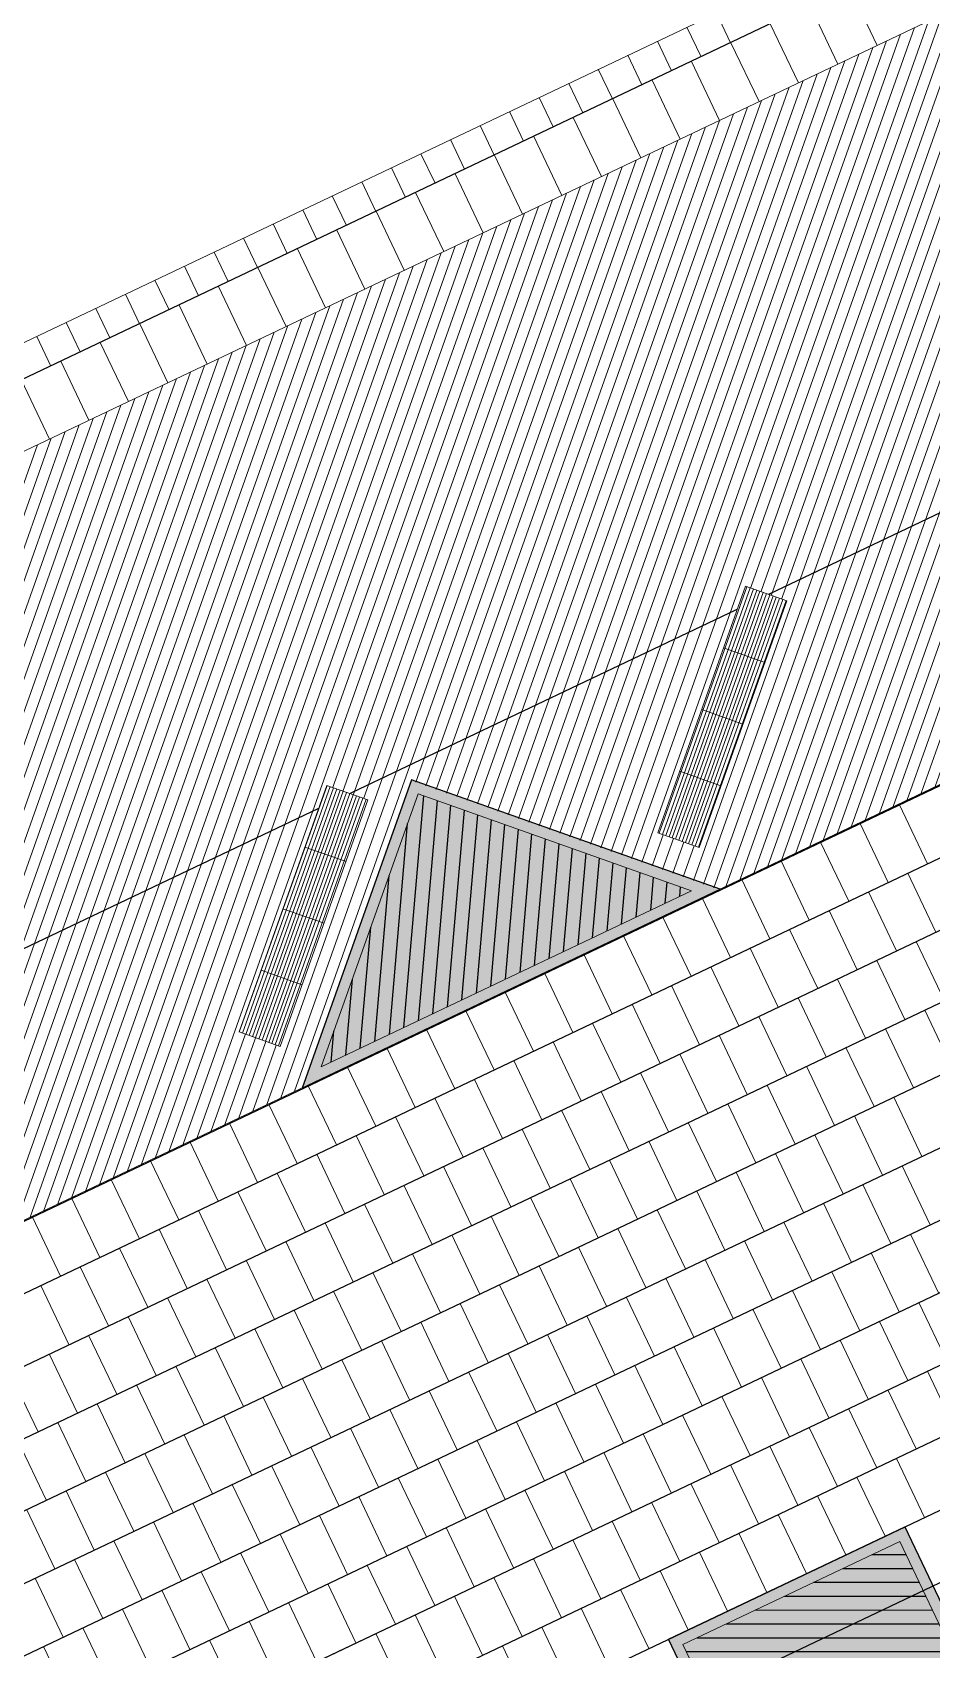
# Model space of a CAD drawing. Header units: metres. Extents: x 679599 to 680028, y 2748524 to 2748840.
# Drawn here: x 679875.84 to 679884.08, y 2748788.08 to 2748802.91 of the extents above; entities that cross this region are included whole.
import ezdxf

# ---------------------------------------------------------------- set-up
doc = ezdxf.new("R2010")
doc.units = ezdxf.units.M
doc.header["$LTSCALE"] = 5
doc.layers.add('00-AUX', color=2, linetype='Continuous', plot=False)
doc.layers.add('00-AUX Tree Pit', color=2, linetype='Continuous', plot=False)
for name, color, linetype, lineweight, plot in [('02-L-B-Barrier Curb', 210, 'Continuous', 5, False), ('02-L-B-Channel', 140, 'Continuous', 5, False), ('02-L-B-Curb', 11, 'Continuous', 5, False)]:
    doc.layers.add(name, color=color, linetype=linetype, lineweight=lineweight, plot=plot)
doc.layers.add('02-L-B-Flat Bar', color=181, linetype='Continuous', lineweight=5)
doc.layers.add('04-BK-Tree Pit', color=6, linetype='Continuous', lineweight=5)
for name, color, linetype, lineweight, true_color in [('02-L-Joints-Paviment_07_Precast Concrete Blocks 60X40', 7, 'Continuous', 5, 0x999999), ('03-TR-Pavement_07_Precast Concrete Blocks 20X10', 7, 'Continuous', 5, 0x999999), ('03-TR-Pavement_07_Precast Concrete Blocks 60X40', 7, 'Continuous', 5, 0x999999), ('03-TR-Pavement_07_Precast irregular Concrete Blocks', 7, 'Continuous', 5, 0xb3b3b3)]:
    doc.layers.add(name, color=color, linetype=linetype, lineweight=lineweight, true_color=true_color)
doc.layers.add('03-TR-Tree Pit_Green', color=46, linetype='Continuous')
doc.layers.add('03-TR-Tree Pit_White', color=7, linetype='Continuous', true_color=0xfcfcfc)

# ---------------------------------------------------------------- blocks, each defined once
blk = doc.blocks.new('*U5')
at = {"layer": '02-L-B-Channel'}
blk.add_lwpolyline([(0, 0), (0, -0.3)], dxfattribs=at)
blk = doc.blocks.new('*U6')
at = {"layer": '02-L-B-Channel', "color": 0, "linetype": 'ByBlock', "lineweight": -2, "transparency": 16777216, "rotation": 25.44812428929673}
for p in [(679882.113, 2748803.084), (679881.842, 2748802.955), (679881.571, 2748802.827), (679881.3, 2748802.698), (679881.029, 2748802.569), (679880.487, 2748802.311), (679880.758, 2748802.44), (679880.216, 2748802.182), (679879.946, 2748802.053), (679879.675, 2748801.924), (679879.404, 2748801.795), (679879.133, 2748801.666), (679878.862, 2748801.537), (679878.32, 2748801.28), (679878.591, 2748801.409), (679878.049, 2748801.151), (679877.778, 2748801.022), (679877.508, 2748800.893), (679877.237, 2748800.764), (679876.966, 2748800.635), (679876.695, 2748800.506), (679876.153, 2748800.248), (679876.424, 2748800.377), (679875.882, 2748800.119)]:
    blk.add_blockref('*U5', p, dxfattribs=at)
blk = doc.blocks.new('ALCORQUE RECTANGULAR')
at = {"layer": '03-TR-Tree Pit_Green', "ltscale": 0.3}
h = blk.add_hatch(dxfattribs=at)
h.set_pattern_fill('ANSI31', color=256, scale=0.04, angle=-45)
h.set_pattern_definition([(360, (-2068898.16958, 3428624.0145), (3e-17, 0.127), [])])
h.paths.add_polyline_path([(679903.391, 2748647.421), (679902.702, 2748648.869), (679904.689, 2748649.814), (679905.377, 2748648.367)])
at = {"layer": '03-TR-Tree Pit_White'}
h = blk.add_hatch(color=256, dxfattribs=at)
h.dxf.hatch_style = 1
h.paths.add_polyline_path([(679903.344, 2748647.288), (679902.569, 2748648.916), (679904.736, 2748649.947), (679905.511, 2748648.319)])
at = {"layer": '02-L-B-Curb'}
blk.add_lwpolyline([(679903.344, 2748647.288), (679902.569, 2748648.916), (679904.736, 2748649.947), (679905.511, 2748648.319)], close=True, dxfattribs=at)
at = {"layer": '02-L-B-Curb', "color": 6}
blk.add_lwpolyline([(679903.391, 2748647.421), (679902.702, 2748648.868), (679904.689, 2748649.814), (679905.378, 2748648.366)], close=True, dxfattribs=at)
blk = doc.blocks.new('Alcorque Parking 8m2')
at = {"layer": '03-TR-Tree Pit_Green', "ltscale": 0.3}
h = blk.add_hatch(dxfattribs=at)
h.set_pattern_fill('ANSI31', color=256, scale=0.04, angle=40)
h.set_pattern_definition([(85, (-679726.04474, -2748720.75428), (-0.1265167266577, 0.011068779329), [])])
h.paths.add_polyline_path([(-1.079, -0.384), (2.316, 1.231), (-0.189, 2.121)])
at = {"layer": '03-TR-Tree Pit_White'}
h = blk.add_hatch(color=256, dxfattribs=at)
h.dxf.hatch_style = 1
h.paths.add_polyline_path([(-1.254, -0.578), (2.577, 1.245), (-0.25, 2.249)])
at = {"layer": '02-L-B-Curb'}
blk.add_lwpolyline([(2.577, 1.245), (-0.25, 2.249), (-1.254, -0.578)], close=True, dxfattribs=at)
at = {"layer": '02-L-B-Curb', "color": 6}
blk.add_lwpolyline([(2.316, 1.231), (-0.189, 2.121), (-1.079, -0.384)], close=True, dxfattribs=at)
blk = doc.blocks.new('Piece Parking')
blk.add_wipeout([(-1.7, 0.2), (-1.7, -0.2), (0.7, -0.2), (0.7, 0.2)])
at = {"layer": '03-TR-Pavement_07_Precast irregular Concrete Blocks'}
h = blk.add_hatch(dxfattribs=at)
h.set_pattern_fill('ANSI31', color=256, scale=0.01, angle=135)
h.paths.add_polyline_path([(-1.7, 0.2), (0.7, 0.2), (0.7, -0.2), (-1.7, -0.2)])
blk.add_lwpolyline([(-1.7, 0.2), (0.7, 0.2), (0.7, -0.2), (-1.7, -0.2)], close=True)
at = {"layer": '02-L-Joints-Paviment_07_Precast Concrete Blocks 60X40'}
for points in [[(-1.1, 0.2), (-1.1, -0.2)], [(-0.5, 0.2), (-0.5, -0.2)], [(0.1, 0.2), (0.1, -0.2)]]:
    blk.add_lwpolyline(points, dxfattribs=at)
blk = doc.blocks.new('*U48')
at = {"rotation": 44.98941877856481}
blk.add_blockref('Piece Parking', (-0.199, -0.481), dxfattribs=at)
blk = doc.blocks.new('*U49')
at = {"layer": '02-L-B-Barrier Curb', "color": 0, "linetype": 'ByBlock', "lineweight": -2, "transparency": 16777216, "rotation": 25.44812303892089}
for p in [(679882.306, 2748797.623), (679878.468, 2748795.797)]:
    blk.add_blockref('*U48', p, dxfattribs=at)

msp = doc.modelspace()

# ---------------------------------------------------------------- hatches: boundary and pattern name
at = {"layer": '03-TR-Pavement_07_Precast Concrete Blocks 20X10'}
h = msp.add_hatch(dxfattribs=at)
h.set_pattern_fill('ANSI31', color=256, scale=0.0315, angle=25.5)
h.set_pattern_definition([(70.5, (0, 0), (-0.094275932128, 0.033384858509), [])])
edge = h.paths.add_edge_path()
edge.add_line((679846.747, 2748785.254), (679848.542, 2748781.477))
edge.add_line((679848.542, 2748781.477), (679851.428, 2748780.438))
edge.add_line((679851.428, 2748780.438), (679855.273, 2748782.267))
edge.add_line((679855.273, 2748782.267), (679856.277, 2748785.094))
edge.add_line((679856.277, 2748785.094), (679859.104, 2748784.09))
edge.add_line((679859.104, 2748784.09), (679862.949, 2748785.92))
edge.add_line((679862.949, 2748785.92), (679863.953, 2748788.747))
edge.add_line((679863.953, 2748788.747), (679866.78, 2748787.743))
edge.add_line((679866.78, 2748787.743), (679870.625, 2748789.573))
edge.add_line((679870.625, 2748789.573), (679871.629, 2748792.4))
edge.add_line((679871.629, 2748792.4), (679874.456, 2748791.396))
edge.add_line((679874.456, 2748791.396), (679878.294, 2748793.222))
edge.add_line((679878.294, 2748793.222), (679879.304, 2748796.052))
edge.add_line((679879.304, 2748796.052), (679882.132, 2748795.049))
edge.add_line((679882.132, 2748795.049), (679885.976, 2748796.878))
edge.add_line((679885.976, 2748796.878), (679886.946, 2748799.611))
edge.add_line((679886.946, 2748799.611), (679886.98, 2748799.704))
edge.add_line((679886.98, 2748799.704), (679889.807, 2748798.7))
edge.add_line((679889.807, 2748798.7), (679893.651, 2748800.53))
edge.add_line((679893.651, 2748800.53), (679894.655, 2748803.357))
edge.add_line((679894.655, 2748803.357), (679897.482, 2748802.353))
edge.add_line((679897.482, 2748802.353), (679901.327, 2748804.183))
edge.add_line((679901.327, 2748804.183), (679902.33, 2748807.009))
edge.add_line((679902.33, 2748807.009), (679905.158, 2748806.006))
edge.add_line((679905.158, 2748806.006), (679909.001, 2748807.835))
edge.add_line((679909.001, 2748807.835), (679909.972, 2748810.567))
edge.add_line((679909.972, 2748810.567), (679912.832, 2748809.658))
edge.add_line((679912.832, 2748809.658), (679916.677, 2748811.487))
edge.add_line((679916.677, 2748811.487), (679917.681, 2748814.314))
edge.add_line((679917.681, 2748814.314), (679920.508, 2748813.31))
edge.add_line((679920.508, 2748813.31), (679924.352, 2748815.139))
edge.add_line((679924.352, 2748815.139), (679925.356, 2748817.966))
edge.add_line((679925.356, 2748817.966), (679928.18, 2748816.961))
edge.add_line((679928.18, 2748816.961), (679932.025, 2748818.791))
edge.add_line((679932.025, 2748818.791), (679933.03, 2748821.618))
edge.add_line((679933.03, 2748821.618), (679935.857, 2748820.614))
edge.add_line((679935.857, 2748820.614), (679939.701, 2748822.444))
edge.add_line((679939.701, 2748822.444), (679940.705, 2748825.27))
edge.add_line((679940.705, 2748825.27), (679943.555, 2748824.267))
edge.add_line((679943.555, 2748824.267), (679947.475, 2748826.144))
edge.add_line((679947.475, 2748826.144), (679948.507, 2748829.047))
edge.add_line((679948.507, 2748829.047), (679946.708, 2748832.826))
edge.add_line((679946.708, 2748832.826), (679846.744, 2748785.257))

# ---------------------------------------------------------------- linework, layer by layer
at = {"layer": '00-AUX'}
for points in [[(679947.256, 2748833.751), (679845.621, 2748785.391)], [(679851.605, 2748783.013), (679948.419, 2748829.084)], [(679670.326, 2748694.247), (679906.736, 2748806.746)], [(679670.403, 2748693.619), (679906.813, 2748806.118)], [(679670.841, 2748693.163), (679907.252, 2748805.663)], [(679670.919, 2748692.536), (679907.329, 2748805.035)], [(679671.357, 2748692.08), (679907.767, 2748804.579)], [(679671.434, 2748691.452), (679907.845, 2748803.951)], [(679671.873, 2748690.996), (679908.283, 2748803.495)], [(679671.95, 2748690.369), (679908.36, 2748802.868)], [(679675.639, 2748691.46), (679908.831, 2748802.427)], [(679680.412, 2748693.066), (679908.864, 2748801.779)], [(679684.823, 2748694.501), (679909.347, 2748801.344)], [(679689.235, 2748695.936), (679907.032, 2748799.578)]]:
    msp.add_lwpolyline(points, dxfattribs=at)
at = {"layer": '00-AUX Tree Pit'}
for points in [[(679882.145, 2748795.051), (679879.318, 2748796.055), (679878.314, 2748793.228)], [(679882.447, 2748786.546), (679881.672, 2748788.174), (679883.839, 2748789.206), (679884.614, 2748787.577)]]:
    msp.add_lwpolyline(points, close=True, dxfattribs=at)
at = {"layer": '02-L-B-Channel'}
msp.add_lwpolyline([(679958.866, 2748839.608), (679599.301, 2748668.504)], dxfattribs=at)
at = {"layer": '02-L-B-Flat Bar'}
msp.add_lwpolyline([(679851.427, 2748780.438), (679947.475, 2748826.144)], dxfattribs=at)
at = {"layer": '02-L-Joints-Paviment_07_Precast Concrete Blocks 60X40'}
msp.add_line((679846.744, 2748785.257), (679903.997, 2748812.502), dxfattribs=at)
for points in [[(679883.585, 2748802.788), (679883.328, 2748803.329)], [(679883.224, 2748802.616), (679882.967, 2748803.157)], [(679882.863, 2748802.445), (679882.605, 2748802.985)], [(679882.502, 2748802.273), (679882.244, 2748802.813)], [(679882.14, 2748802.101), (679881.883, 2748802.642)], [(679881.779, 2748801.929), (679881.522, 2748802.47)], [(679881.418, 2748801.757), (679881.161, 2748802.298)], [(679881.057, 2748801.585), (679880.799, 2748802.126)], [(679880.696, 2748801.413), (679880.438, 2748801.954)], [(679880.334, 2748801.241), (679880.077, 2748801.782)], [(679879.973, 2748801.07), (679879.716, 2748801.61)], [(679879.612, 2748800.898), (679879.355, 2748801.438)], [(679879.251, 2748800.726), (679878.993, 2748801.267)], [(679878.89, 2748800.554), (679878.632, 2748801.095)], [(679878.528, 2748800.382), (679878.271, 2748800.923)], [(679878.167, 2748800.21), (679877.91, 2748800.751)], [(679877.806, 2748800.038), (679877.549, 2748800.579)], [(679877.445, 2748799.866), (679877.188, 2748800.407)], [(679877.084, 2748799.695), (679876.826, 2748800.235)], [(679876.722, 2748799.523), (679876.465, 2748800.063)], [(679876.361, 2748799.351), (679876.104, 2748799.892)], [(679876, 2748799.179), (679875.743, 2748799.72)], [(679883.789, 2748795.826), (679884.047, 2748795.285)], [(679883.428, 2748795.655), (679883.686, 2748795.113)], [(679883.067, 2748795.483), (679883.324, 2748794.941)], [(679882.705, 2748795.311), (679882.963, 2748794.769)], [(679883.866, 2748795.199), (679884.124, 2748794.657)], [(679882.344, 2748795.139), (679882.602, 2748794.597)], [(679881.983, 2748794.967), (679882.241, 2748794.425)], [(679883.505, 2748795.027), (679883.763, 2748794.485)], [(679881.622, 2748794.795), (679881.88, 2748794.253)], [(679883.144, 2748794.855), (679883.402, 2748794.313)], [(679881.261, 2748794.623), (679881.519, 2748794.082)], [(679882.783, 2748794.683), (679883.041, 2748794.141)], [(679880.9, 2748794.451), (679881.157, 2748793.91)], [(679882.422, 2748794.511), (679882.679, 2748793.969)], [(679883.943, 2748794.571), (679884.201, 2748794.029)], [(679882.06, 2748794.339), (679882.318, 2748793.798)], [(679883.582, 2748794.399), (679883.84, 2748793.857)], [(679880.538, 2748794.28), (679880.796, 2748793.738)], [(679881.699, 2748794.167), (679881.957, 2748793.626)], [(679883.221, 2748794.227), (679883.479, 2748793.685)], [(679880.177, 2748794.108), (679880.435, 2748793.566)], [(679882.86, 2748794.055), (679883.118, 2748793.514)], [(679879.816, 2748793.936), (679880.074, 2748793.394)], [(679881.338, 2748793.996), (679881.596, 2748793.454)], [(679882.499, 2748793.884), (679882.757, 2748793.342)], [(679884.021, 2748793.943), (679884.279, 2748793.402)], [(679879.455, 2748793.764), (679879.713, 2748793.222)], [(679880.977, 2748793.824), (679881.235, 2748793.282)], [(679882.138, 2748793.712), (679882.395, 2748793.17)], [(679883.66, 2748793.771), (679883.917, 2748793.23)], [(679879.094, 2748793.592), (679879.351, 2748793.05)], [(679880.616, 2748793.652), (679880.873, 2748793.11)], [(679883.298, 2748793.6), (679883.556, 2748793.058)], [(679878.732, 2748793.42), (679878.99, 2748792.878)], [(679880.254, 2748793.48), (679880.512, 2748792.938)], [(679881.776, 2748793.54), (679882.034, 2748792.998)], [(679882.937, 2748793.428), (679883.195, 2748792.886)], [(679879.893, 2748793.308), (679880.151, 2748792.766)], [(679881.415, 2748793.368), (679881.673, 2748792.826)], [(679878.371, 2748793.248), (679878.629, 2748792.707)], [(679879.532, 2748793.136), (679879.79, 2748792.594)], [(679881.054, 2748793.196), (679881.312, 2748792.654)], [(679882.576, 2748793.256), (679882.834, 2748792.714)], [(679883.737, 2748793.144), (679883.995, 2748792.602)], [(679878.01, 2748793.076), (679878.268, 2748792.535)], [(679880.693, 2748793.024), (679880.951, 2748792.482)], [(679882.215, 2748793.084), (679882.473, 2748792.542)], [(679883.376, 2748792.972), (679883.633, 2748792.43)], [(679877.649, 2748792.905), (679877.907, 2748792.363)], [(679879.171, 2748792.964), (679879.429, 2748792.423)], [(679880.332, 2748792.852), (679880.589, 2748792.31)], [(679881.854, 2748792.912), (679882.111, 2748792.37)], [(679877.288, 2748792.733), (679877.545, 2748792.191)], [(679878.81, 2748792.792), (679879.067, 2748792.251)], [(679879.97, 2748792.68), (679880.228, 2748792.139)], [(679881.492, 2748792.74), (679881.75, 2748792.198)], [(679883.014, 2748792.8), (679883.272, 2748792.258)], [(679876.926, 2748792.561), (679877.184, 2748792.019)], [(679878.448, 2748792.621), (679878.706, 2748792.079)], [(679881.131, 2748792.568), (679881.389, 2748792.026)], [(679882.653, 2748792.628), (679882.911, 2748792.086)], [(679876.565, 2748792.389), (679876.823, 2748791.847)], [(679878.087, 2748792.449), (679878.345, 2748791.907)], [(679879.609, 2748792.508), (679879.867, 2748791.967)], [(679880.77, 2748792.396), (679881.028, 2748791.855)], [(679882.292, 2748792.456), (679882.55, 2748791.914)], [(679883.814, 2748792.516), (679884.072, 2748791.974)], [(679877.726, 2748792.277), (679877.984, 2748791.735)], [(679879.248, 2748792.337), (679879.506, 2748791.795)], [(679880.409, 2748792.225), (679880.667, 2748791.683)], [(679881.931, 2748792.284), (679882.189, 2748791.743)], [(679883.453, 2748792.344), (679883.711, 2748791.802)], [(679876.204, 2748792.217), (679876.462, 2748791.675)], [(679877.365, 2748792.105), (679877.623, 2748791.563)], [(679878.887, 2748792.165), (679879.145, 2748791.623)], [(679881.57, 2748792.112), (679881.827, 2748791.571)], [(679883.092, 2748792.172), (679883.349, 2748791.63)], [(679875.843, 2748792.045), (679876.101, 2748791.503)], [(679877.004, 2748791.933), (679877.261, 2748791.391)], [(679878.526, 2748791.993), (679878.783, 2748791.451)], [(679880.048, 2748792.053), (679880.305, 2748791.511)], [(679881.208, 2748791.941), (679881.466, 2748791.399)], [(679882.73, 2748792), (679882.988, 2748791.459)], [(679878.164, 2748791.821), (679878.422, 2748791.279)], [(679879.686, 2748791.881), (679879.944, 2748791.339)], [(679882.369, 2748791.828), (679882.627, 2748791.287)], [(679883.891, 2748791.888), (679884.149, 2748791.346)], [(679876.642, 2748791.761), (679876.9, 2748791.219)], [(679877.803, 2748791.649), (679878.061, 2748791.107)], [(679879.325, 2748791.709), (679879.583, 2748791.167)], [(679880.847, 2748791.769), (679881.105, 2748791.227)], [(679882.008, 2748791.657), (679882.266, 2748791.115)], [(679883.53, 2748791.716), (679883.788, 2748791.175)], [(679876.281, 2748791.589), (679876.539, 2748791.048)], [(679878.964, 2748791.537), (679879.222, 2748790.995)], [(679880.486, 2748791.597), (679880.744, 2748791.055)], [(679881.647, 2748791.485), (679881.905, 2748790.943)], [(679883.169, 2748791.544), (679883.427, 2748791.003)], [(679875.92, 2748791.417), (679876.178, 2748790.876)], [(679877.442, 2748791.477), (679877.7, 2748790.935)], [(679878.603, 2748791.365), (679878.861, 2748790.823)], [(679880.125, 2748791.425), (679880.383, 2748790.883)], [(679882.808, 2748791.373), (679883.065, 2748790.831)], [(679877.081, 2748791.305), (679877.339, 2748790.764)], [(679878.242, 2748791.193), (679878.499, 2748790.651)], [(679879.764, 2748791.253), (679880.021, 2748790.711)], [(679881.286, 2748791.313), (679881.543, 2748790.771)], [(679882.446, 2748791.201), (679882.704, 2748790.659)], [(679883.968, 2748791.261), (679884.226, 2748790.719)], [(679876.72, 2748791.133), (679876.978, 2748790.592)], [(679879.402, 2748791.081), (679879.66, 2748790.539)], [(679880.924, 2748791.141), (679881.182, 2748790.599)], [(679883.607, 2748791.089), (679883.865, 2748790.547)], [(679876.358, 2748790.962), (679876.616, 2748790.42)], [(679877.88, 2748791.021), (679878.138, 2748790.48)], [(679879.041, 2748790.909), (679879.299, 2748790.368)], [(679880.563, 2748790.969), (679880.821, 2748790.427)], [(679882.085, 2748791.029), (679882.343, 2748790.487)], [(679883.246, 2748790.917), (679883.504, 2748790.375)], [(679875.997, 2748790.79), (679876.255, 2748790.248)], [(679877.519, 2748790.85), (679877.777, 2748790.308)], [(679880.202, 2748790.797), (679880.46, 2748790.255)], [(679881.724, 2748790.857), (679881.982, 2748790.315)], [(679882.885, 2748790.745), (679883.143, 2748790.203)], [(679875.636, 2748790.618), (679875.894, 2748790.076)], [(679877.158, 2748790.678), (679877.416, 2748790.136)], [(679878.68, 2748790.737), (679878.938, 2748790.196)], [(679879.841, 2748790.625), (679880.099, 2748790.084)], [(679881.363, 2748790.685), (679881.621, 2748790.143)], [(679884.046, 2748790.633), (679884.303, 2748790.091)], [(679876.797, 2748790.506), (679877.055, 2748789.964)], [(679878.319, 2748790.566), (679878.577, 2748790.024)], [(679879.48, 2748790.453), (679879.737, 2748789.912)], [(679881.002, 2748790.513), (679881.259, 2748789.971)], [(679882.524, 2748790.573), (679882.781, 2748790.031)], [(679883.684, 2748790.461), (679883.942, 2748789.919)], [(679876.436, 2748790.334), (679876.694, 2748789.792)], [(679877.958, 2748790.394), (679878.216, 2748789.852)], [(679880.64, 2748790.341), (679880.898, 2748789.8)], [(679882.162, 2748790.401), (679882.42, 2748789.859)], [(679876.075, 2748790.162), (679876.332, 2748789.62)], [(679877.597, 2748790.222), (679877.854, 2748789.68)], [(679879.118, 2748790.282), (679879.376, 2748789.74)], [(679880.279, 2748790.169), (679880.537, 2748789.628)], [(679881.801, 2748790.229), (679882.059, 2748789.687)], [(679883.323, 2748790.289), (679883.581, 2748789.747)], [(679877.235, 2748790.05), (679877.493, 2748789.508)], [(679878.757, 2748790.11), (679879.015, 2748789.568)], [(679881.44, 2748790.057), (679881.698, 2748789.516)], [(679882.962, 2748790.117), (679883.22, 2748789.575)], [(679875.713, 2748789.99), (679875.971, 2748789.448)], [(679876.874, 2748789.878), (679877.132, 2748789.336)], [(679878.396, 2748789.938), (679878.654, 2748789.396)], [(679879.918, 2748789.998), (679880.176, 2748789.456)], [(679881.079, 2748789.886), (679881.337, 2748789.344)], [(679882.601, 2748789.945), (679882.859, 2748789.404)], [(679876.513, 2748789.706), (679876.771, 2748789.164)], [(679878.035, 2748789.766), (679878.293, 2748789.224)], [(679879.557, 2748789.826), (679879.815, 2748789.284)], [(679880.718, 2748789.714), (679880.976, 2748789.172)], [(679882.24, 2748789.773), (679882.497, 2748789.232)], [(679883.762, 2748789.833), (679884.019, 2748789.291)], [(679877.674, 2748789.594), (679877.932, 2748789.052)], [(679879.196, 2748789.654), (679879.454, 2748789.112)], [(679881.878, 2748789.602), (679882.136, 2748789.06)], [(679883.4, 2748789.661), (679883.658, 2748789.12)], [(679876.152, 2748789.534), (679876.41, 2748788.992)], [(679877.313, 2748789.422), (679877.57, 2748788.88)], [(679878.835, 2748789.482), (679879.092, 2748788.94)], [(679880.356, 2748789.542), (679880.614, 2748789)], [(679881.517, 2748789.43), (679881.775, 2748788.888)], [(679883.039, 2748789.489), (679883.297, 2748788.948)], [(679875.791, 2748789.362), (679876.048, 2748788.821)], [(679878.473, 2748789.31), (679878.731, 2748788.768)], [(679879.995, 2748789.37), (679880.253, 2748788.828)], [(679882.678, 2748789.318), (679882.936, 2748788.776)], [(679876.951, 2748789.25), (679877.209, 2748788.709)], [(679878.112, 2748789.138), (679878.37, 2748788.596)], [(679879.634, 2748789.198), (679879.892, 2748788.656)], [(679881.156, 2748789.258), (679881.414, 2748788.716)], [(679882.317, 2748789.146), (679882.575, 2748788.604)], [(679876.59, 2748789.078), (679876.848, 2748788.537)], [(679877.751, 2748788.966), (679878.009, 2748788.425)], [(679879.273, 2748789.026), (679879.531, 2748788.484)], [(679880.795, 2748789.086), (679881.053, 2748788.544)], [(679881.956, 2748788.974), (679882.214, 2748788.432)], [(679876.229, 2748788.907), (679876.487, 2748788.365)], [(679878.912, 2748788.854), (679879.17, 2748788.312)], [(679880.434, 2748788.914), (679880.692, 2748788.372)], [(679875.868, 2748788.735), (679876.126, 2748788.193)], [(679877.39, 2748788.794), (679877.648, 2748788.253)], [(679878.551, 2748788.682), (679878.808, 2748788.141)], [(679880.073, 2748788.742), (679880.33, 2748788.2)], [(679881.595, 2748788.802), (679881.852, 2748788.26)], [(679877.029, 2748788.623), (679877.286, 2748788.081)], [(679879.711, 2748788.57), (679879.969, 2748788.028)], [(679881.233, 2748788.63), (679881.491, 2748788.088)], [(679876.667, 2748788.451), (679876.925, 2748787.909)], [(679878.189, 2748788.51), (679878.447, 2748787.969)], [(679879.35, 2748788.398), (679879.608, 2748787.857)], [(679880.872, 2748788.458), (679881.13, 2748787.916)], [(679876.306, 2748788.279), (679876.564, 2748787.737)], [(679877.828, 2748788.339), (679878.086, 2748787.797)], [(679878.989, 2748788.227), (679879.247, 2748787.685)], [(679880.511, 2748788.286), (679880.769, 2748787.745)], [(679875.945, 2748788.107), (679876.203, 2748787.565)], [(679877.467, 2748788.167), (679877.725, 2748787.625)], [(679880.15, 2748788.114), (679880.408, 2748787.573)]]:
    msp.add_lwpolyline(points, dxfattribs=at)
at = {"layer": '03-TR-Pavement_07_Precast Concrete Blocks 60X40'}
for p, q in [((679602.439, 2748661.942), (679961.734, 2748832.918)), ((679602.698, 2748661.401), (679961.992, 2748832.376)), ((679602.956, 2748660.859), (679962.25, 2748831.835)), ((679603.215, 2748660.318), (679962.509, 2748831.293)), ((679603.474, 2748659.776), (679962.768, 2748830.752)), ((679603.732, 2748659.235), (679963.026, 2748830.21)), ((679733.636, 2748720.387), (679963.285, 2748829.669)), ((679733.894, 2748719.845), (679963.543, 2748829.127)), ((679723.497, 2748714.233), (679963.802, 2748828.586)), ((679723.755, 2748713.692), (679904.349, 2748799.63)), ((679713.899, 2748708.337), (679904.607, 2748799.088))]:
    msp.add_line(p, q, dxfattribs=at)

# ---------------------------------------------------------------- block references
at = {"layer": '02-L-B-Channel'}
msp.add_blockref('*U6', (0, 0), dxfattribs=at)
at = {"layer": '04-BK-Tree Pit'}
for name, p in [('Alcorque Parking 8m2', (679879.568, 2748793.806)), ('ALCORQUE RECTANGULAR', (-20.897, 139.258))]:
    msp.add_blockref(name, p, dxfattribs=at)

# ---------------------------------------------------------------- next in the draw order: block references
at = {"layer": '02-L-B-Barrier Curb'}
msp.add_blockref('*U49', (0, 0), dxfattribs=at)

doc.saveas('drawing.dxf')
